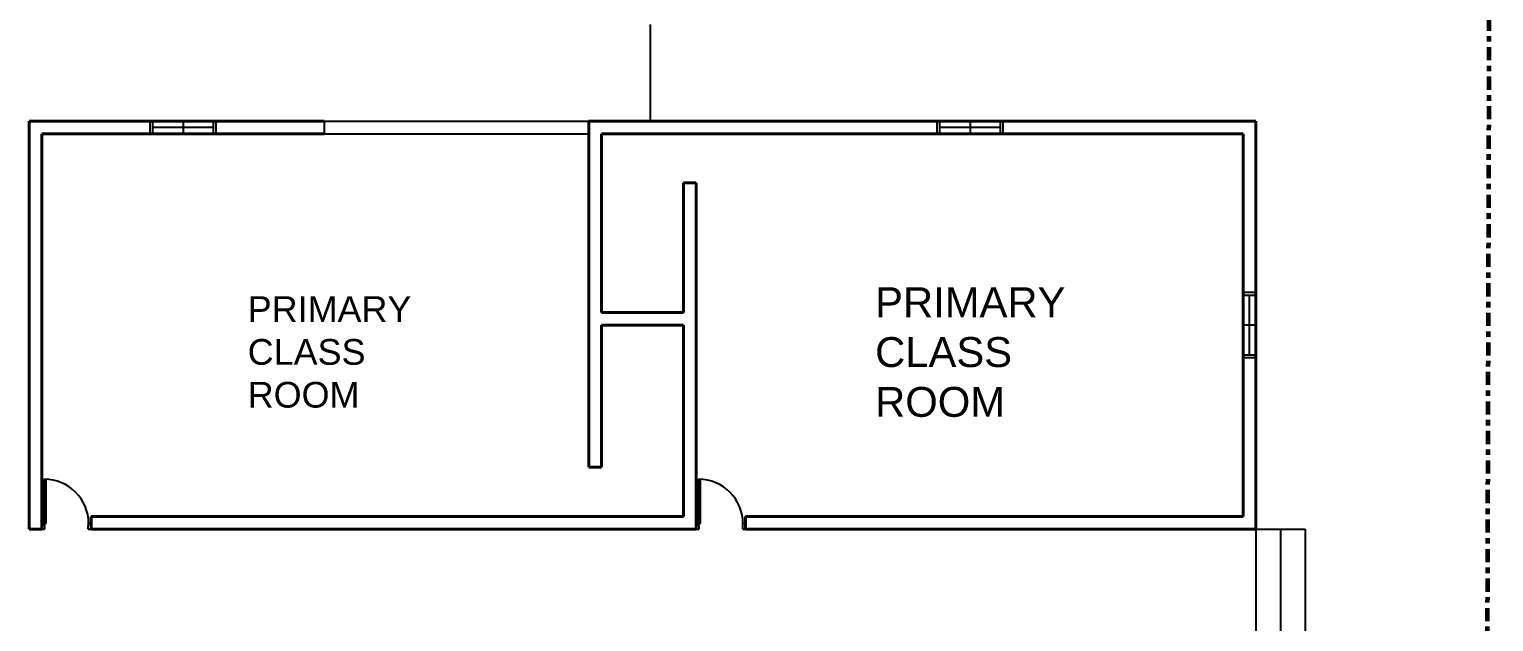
# Model space of a CAD drawing. Header units: metres. Extents: x 9 to 942, y 34 to 176.
# Drawn here: x 260.38 to 287.15, y 64.77 to 75.6 of the extents above; entities that cross this region are included whole.
import ezdxf

# ---------------------------------------------------------------- set-up
doc = ezdxf.new("R2010")
doc.units = ezdxf.units.M
doc.header["$LTSCALE"] = 0.01
doc.header["$MEASUREMENT"] = 0
doc.linetypes.add('ACAD_ISO04W100', pattern=[30, 24, -3, 0, -3])
for name, color, linetype in [('door space', 1, 'Continuous'), ('ELEVATION', 4, 'Continuous'), ('STAIR', 231, 'Continuous'), ('TEXT', 141, 'Continuous'), ('WINDOW', 10, 'Continuous')]:
    doc.layers.add(name, color=color, linetype=linetype)
doc.layers.add('SITE BOUNDARY', color=6, linetype='ACAD_ISO04W100', lineweight=60)
doc.layers.add('WALL', color=2, linetype='Continuous', lineweight=40)
doc.styles.get("Standard").update_dxf_attribs({"font": 'arial.ttf'})

msp = doc.modelspace()

# ---------------------------------------------------------------- linework, layer by layer
at = {"layer": 'door space'}
for p, q in [((260.657, 67.373), (260.657, 66.563)), ((260.692, 66.563), (260.692, 67.373)), ((272.618, 67.372), (272.618, 66.562)), ((272.653, 66.562), (272.653, 67.372)), ((260.657, 66.563), (260.612, 66.563)), ((260.612, 66.563), (260.612, 66.463)), ((260.612, 66.463), (260.662, 66.463)), ((260.657, 66.563), (260.692, 66.563)), ((260.657, 66.563), (260.657, 66.523)), ((260.662, 66.523), (260.657, 66.523)), ((260.662, 66.523), (260.662, 66.463)), ((261.467, 66.523), (261.462, 66.523)), ((261.462, 66.463), (261.462, 66.523)), ((261.462, 66.463), (261.512, 66.463)), ((261.512, 66.563), (261.467, 66.563)), ((261.467, 66.523), (261.467, 66.563)), ((261.512, 66.463), (261.512, 66.563)), ((272.618, 66.562), (272.573, 66.562)), ((272.573, 66.562), (272.573, 66.462)), ((272.573, 66.462), (272.623, 66.462)), ((272.618, 66.562), (272.653, 66.562)), ((272.618, 66.562), (272.618, 66.522)), ((272.623, 66.522), (272.618, 66.522)), ((272.623, 66.522), (272.623, 66.462)), ((273.428, 66.522), (273.423, 66.522)), ((273.423, 66.462), (273.423, 66.522)), ((273.423, 66.462), (273.473, 66.462)), ((273.473, 66.562), (273.428, 66.562)), ((273.428, 66.522), (273.428, 66.562)), ((273.473, 66.462), (273.473, 66.562))]:
    msp.add_line(p, q, dxfattribs=at)
for centre in [(260.657, 66.563), (272.618, 66.562)]:
    msp.add_ellipse(centre, major_axis=(-0.573, 0.573), ratio=1, start_param=3.926991, end_param=5.497787, dxfattribs=at)
at = {"layer": 'ELEVATION'}
msp.add_line((271.733, 75.692), (271.733, 73.922), dxfattribs=at)
at = {"layer": 'SITE BOUNDARY'}
msp.add_line((287.151, 106.597), (286.967, 41.503), dxfattribs=at)
at = {"layer": 'STAIR'}
for p, q in [((282.803, 66.462), (283.703, 66.462)), ((282.803, 66.462), (282.804, 64.462)), ((283.253, 66.462), (283.253, 64.462)), ((283.703, 66.462), (283.703, 64.462))]:
    msp.add_line(p, q, dxfattribs=at)
at = {"layer": 'WALL'}
for p, q in [((260.383, 73.922), (260.383, 66.462)), ((260.383, 73.922), (265.773, 73.922)), ((260.613, 73.922), (265.773, 73.922)), ((262.593, 73.922), (265.773, 73.922)), ((270.613, 73.922), (270.843, 73.922)), ((270.613, 67.592), (270.613, 73.922)), ((270.843, 73.922), (272.573, 73.922)), ((272.573, 73.922), (282.803, 73.922)), ((282.803, 73.922), (282.803, 66.462)), ((260.613, 73.692), (265.773, 73.692)), ((260.613, 73.692), (260.613, 66.692)), ((270.843, 73.692), (276.979, 73.692)), ((270.843, 73.692), (270.843, 70.422)), ((276.979, 73.692), (282.573, 73.692)), ((282.573, 73.692), (282.573, 66.692)), ((272.343, 72.792), (272.573, 72.792)), ((272.343, 72.792), (272.343, 70.422)), ((272.573, 72.792), (272.573, 66.692)), ((272.343, 70.422), (270.843, 70.422)), ((270.843, 70.192), (270.843, 67.592)), ((270.843, 70.192), (272.343, 70.192)), ((272.343, 70.192), (270.843, 70.192)), ((272.343, 70.192), (272.343, 66.692)), ((270.843, 67.592), (270.613, 67.592)), ((260.613, 66.692), (260.613, 66.462)), ((261.513, 66.692), (272.343, 66.692)), ((261.513, 66.462), (261.513, 66.692)), ((272.573, 66.692), (272.573, 66.462)), ((273.473, 66.462), (273.473, 66.692)), ((273.473, 66.692), (282.573, 66.692)), ((260.383, 66.462), (260.613, 66.462)), ((261.513, 66.462), (272.343, 66.462)), ((272.573, 66.462), (272.343, 66.462)), ((282.803, 66.462), (273.473, 66.462))]:
    msp.add_line(p, q, dxfattribs=at)
at = {"layer": 'WINDOW'}
for p, q in [((262.593, 73.691), (262.593, 73.922)), ((262.593, 73.922), (263.793, 73.922)), ((262.643, 73.692), (262.643, 73.922)), ((263.193, 73.922), (263.193, 73.692)), ((263.743, 73.922), (263.743, 73.692)), ((263.793, 73.922), (263.793, 73.692)), ((265.773, 73.922), (265.773, 73.692)), ((265.773, 73.922), (270.613, 73.922)), ((270.613, 73.692), (270.613, 73.922)), ((276.979, 73.692), (276.979, 73.923)), ((276.979, 73.923), (278.179, 73.923)), ((277.029, 73.693), (277.029, 73.923)), ((278.179, 73.923), (277.579, 73.923)), ((277.579, 73.923), (277.579, 73.693)), ((278.129, 73.923), (278.129, 73.693)), ((278.179, 73.923), (278.179, 73.693)), ((263.793, 73.692), (262.593, 73.692)), ((263.743, 73.807), (262.643, 73.807)), ((265.773, 73.692), (270.613, 73.692)), ((278.179, 73.693), (276.979, 73.693)), ((278.129, 73.808), (277.029, 73.808)), ((282.573, 69.592), (282.573, 70.792)), ((282.573, 70.792), (282.803, 70.792)), ((282.573, 70.742), (282.803, 70.742)), ((282.688, 69.642), (282.688, 70.742)), ((282.803, 70.792), (282.803, 69.592)), ((282.803, 70.192), (282.573, 70.192)), ((282.803, 69.592), (282.803, 70.192)), ((282.803, 69.642), (282.573, 69.642)), ((282.803, 69.592), (282.573, 69.592))]:
    msp.add_line(p, q, dxfattribs=at)

# ---------------------------------------------------------------- texts
at = {"layer": 'TEXT', "attachment_point": 1}
for width, gutter_width, insert, char_height in [(0.01677, 2.35, (264.376, 70.721), 0.47002), (0.0195, 2.733, (275.844, 70.884), 0.54657)]:
    msp.add_mtext_dynamic_manual_height_columns('PRIMARY CLASS ROOM', width=width, gutter_width=gutter_width, heights=[0], dxfattribs=dict(at, insert=insert, char_height=char_height))

doc.saveas('drawing.dxf')
